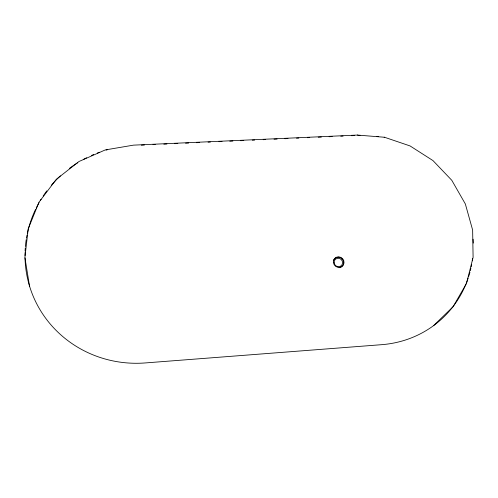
<?xml version="1.0" encoding="UTF-8"?>
<svg xmlns="http://www.w3.org/2000/svg" width="498" height="498" viewBox="0 0 498 498"><rect width="100%" height="100%" fill="white"/><g stroke="black" fill="none" stroke-linecap="round" stroke-linejoin="round"><path stroke-width="0.75" d="M433.677 325.518L453.099 306.706L466.495 283.43L473.1 257.385L472.639 230.051L465.344 203.962L451.81 180.326L432.974 160.586L410.066 145.939L384.506 137.255L357.433 135.064L133.489 145.142L105.265 149.929L78.983 161.508L56.361 179.28L38.993 202.207L28.199 228.875L24.9 257.516L29.525 286.132M141.326 145.179L144.432 145.036M152.967 144.65L155.295 144.544M163.83 144.165L166.936 144.022M174.692 143.673L177.798 143.536M185.555 143.181L188.661 143.044M196.417 142.696L199.524 142.553M208.058 142.167L210.386 142.067M218.921 141.681L222.027 141.538M229.783 141.189L232.89 141.052M240.646 140.704L243.752 140.561M252.287 140.175L254.615 140.069M263.149 139.689L265.478 139.583M274.012 139.197L277.118 139.06M284.875 138.705L287.981 138.569M296.515 138.183L298.844 138.077M307.378 137.691L309.706 137.591M318.241 137.205L321.347 137.062M329.103 136.713L332.21 136.577M340.744 136.191L343.072 136.085M351.607 135.699L354.707 135.562M384.176 137.23L384.506 137.255M357.433 135.064L357.819 135.089M466.053 283.804A108.153 102.202 41.1 0 1 381.742 344.672L145.273 362.936A112.648 108.838 -9.4 0 1 25.037 257.883M358.548 135.4A108.153 102.202 41.1 0 1 360.066 135.363M376.955 136.427A108.153 102.202 41.1 0 1 378.48 136.657M473.106 239.214A108.153 102.202 41.1 0 1 473.287 243.099M472.571 258.518A108.153 102.202 41.1 0 1 472.266 260.796M471.637 264.594A108.153 102.202 41.1 0 1 471.189 266.866M470.859 268.378A108.153 102.202 41.1 0 1 470.324 270.638M469.938 272.138A108.153 102.202 41.1 0 1 468.643 276.589M468.17 278.058A108.153 102.202 41.1 0 1 466.614 282.385M25.012 255.617A112.648 108.838 -9.4 0 1 25.049 252.579M25.105 251.06A112.648 108.838 -9.4 0 1 25.28 248.01M25.398 246.485A112.648 108.838 -9.4 0 1 26.213 239.65M26.456 238.144A112.648 108.838 -9.4 0 1 26.998 235.149M27.303 233.662A112.648 108.838 -9.4 0 1 35.526 209.465M36.211 208.064A112.648 108.838 -9.4 0 1 39.124 202.586M40.294 200.588A112.648 108.838 -9.4 0 1 41.097 199.262M43.202 195.982A112.648 108.838 -9.4 0 1 46.824 190.871M51.232 185.381A112.648 108.838 -9.4 0 1 60.383 175.887M69.403 168.392A112.648 108.838 -9.4 0 1 77.775 162.697M83.807 159.217A112.648 108.838 -9.4 0 1 86.577 157.779M91.52 155.438A112.648 108.838 -9.4 0 1 93.68 154.505M97.303 153.054A112.648 108.838 -9.4 0 1 99.494 152.245M106.105 150.091A112.648 108.838 -9.4 0 1 107.587 149.668M333.536 260.093A5.41 5.179 42.2 0 1 342.674 259.514A5.41 5.179 42.2 0 1 338.97 267.719M333.43 262.496A5.422 5.185 42.1 0 0 341.865 266.548A5.422 5.185 42.1 0 0 340.856 257.398A5.422 5.185 42.1 0 0 333.43 262.496M334.127 262.757A4.326 4.14 42.2 0 0 340.856 266A4.326 4.14 42.2 0 0 340.053 258.692A4.326 4.14 42.2 0 0 334.127 262.757"/></g></svg>
